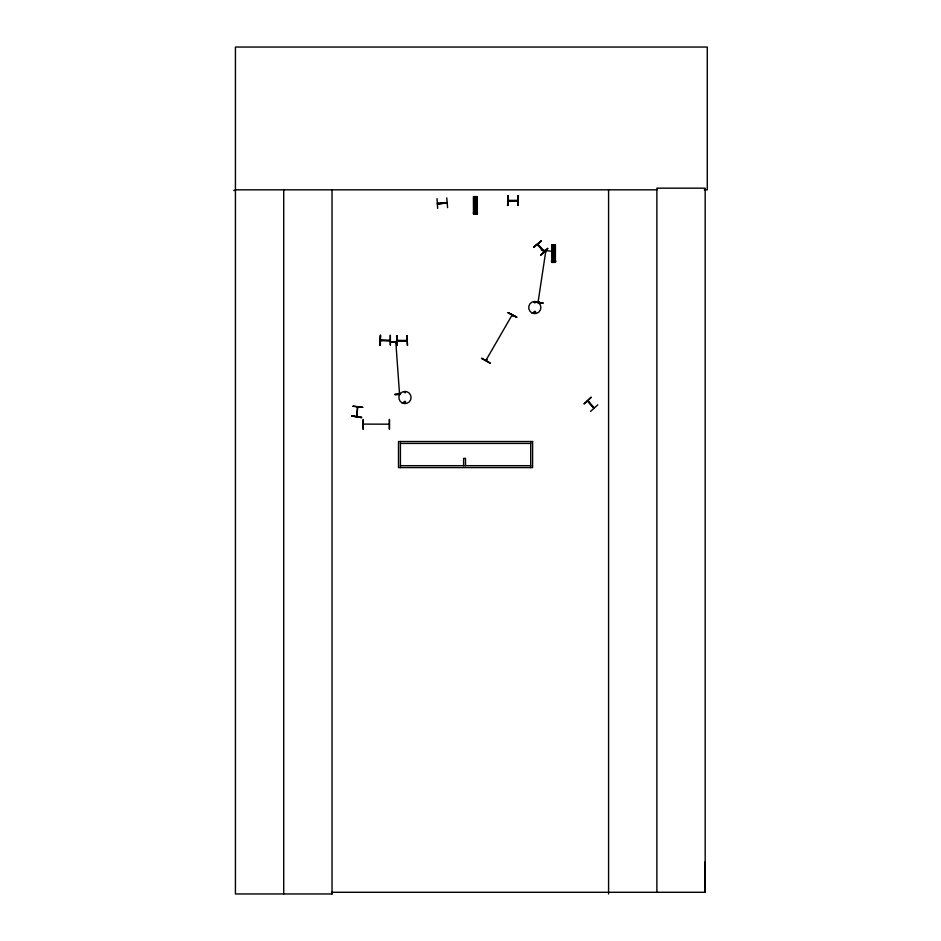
<?xml version="1.0" encoding="UTF-8"?>
<svg xmlns="http://www.w3.org/2000/svg" width="941" height="941" viewBox="0 0 941 941"><rect width="100%" height="100%" fill="white"/><g stroke="black" fill="none" stroke-linecap="round" stroke-linejoin="round"><path stroke-width="1.41" d="M332.02 189.823L332.02 893.95L332.032 892.291L705.174 892.291L705.244 861.674M538.452 302.284L538.593 301.261L537.981 302.037M511.563 315.976L512.422 315.259L511.857 316.152M396.267 342.889L395.761 342.077M399.372 393.185L399.925 393.997M352.993 406.277L362.708 407.359M356.592 416.51L357.627 406.818L356.98 416.428M399.419 393.173L399.537 394.056L395.808 341.971L395.879 342.853M399.913 393.82L399.854 393.15M404.465 392.315L405.442 392.715L404.559 392.209M404.677 392.456L404.736 392.385M404.136 401.866C405.947 405.524 405.877 398.655 404.136 402.313M534.276 302.332L535.253 302.731L534.37 302.226M534.488 302.461L534.606 302.649M534.147 311.93C535.5 314.517 535.405 309.707 534.229 312.259M535.676 312.106C532.971 315.164 534.806 308.554 535.547 312.541M541.216 249.847L550.885 251.223M545.886 250.529L545.662 251.529M538.475 302.108L538.57 301.438M546.192 251.459L545.827 250.647M546.062 251.647L546.262 250.612M538.076 302.155L545.862 250.624M537.534 244.425L543.945 251.694M485.944 360.344L486.756 359.803M486.379 360.368L486.426 359.497L486.297 360.521M587.643 401.042L593.83 408.065M588.513 401.442L587.513 400.984M593.265 407.429L594.194 407.841L588.007 400.713M404.418 401.936C407.477 401.678 402.63 403.042 405.395 401.678M437.412 203.691L438.471 203.268M446.105 202.609L447.151 202.938L437.624 203.726M380.517 340.066L381.399 340.501M397.149 340.43L398.231 340.43M508.093 200.374L517.856 200.374M481.569 358.486L490.085 363.285M486.285 360.427L486.744 359.709M511.61 315.894L512.104 315.035L485.991 360.262M516.762 317.07L508.011 312.683L516.738 317.105M446.999 202.574L437.589 203.291M447.034 202.985L437.377 203.856L447.128 202.985M380.611 340.066L390.209 340.618M389.303 340.066L390.08 340.007M517.726 200.751L508.058 200.715M406.712 340.865L397.278 340.807M533.594 247.095L541.251 241.002L533.571 247.06M533.841 247.365L541.216 240.955M547.803 248.436L540.746 255.199M540.722 255.164L547.721 248.33M591.007 397.137L584.008 403.971L591.289 397.467M590.56 411.405L597.794 404.842M363.344 424.109L389.339 424.179M517.656 200.821L508.058 200.821M397.349 340.383L406.924 340.43M406.041 340.383L406.841 340.877M553.767 261.516L553.367 262.151M437.024 198.657L437.647 208.408M446.763 197.892L447.587 207.632M394.844 394.444L400.407 393.985L394.844 394.561L399.055 394.632M537.782 244.201L544.18 251.318M543.816 251.6L537.358 244.389M389.386 419.498L389.421 429.261L389.456 419.486M363.261 429.261L363.226 419.498L363.191 429.261M233.721 190.411L235.426 190.4M235.426 189.823L656.877 189.823M704.338 189.823L707.279 189.823L707.279 47.05L235.426 47.05L235.426 893.95L332.091 893.95L332.091 892.291M473.558 196.634L477.334 196.622L477.31 214.277L473.558 214.289L473.558 196.634L473.641 214.289M473.817 198.433L477.075 198.433M473.817 199.621L477.075 199.621M473.817 201.409L477.075 201.409M473.805 203.009L477.075 203.009M473.805 204.797L477.075 204.797M473.817 212.478L477.075 212.478M473.276 212.984L477.616 212.984M555.202 244.742L551.685 244.742L551.767 262.386M551.944 246.53L555.202 246.53M551.944 247.73L555.202 247.73M551.944 249.518L555.202 249.518M551.944 251.106L555.202 251.106M551.944 252.894L555.202 252.894M551.944 260.586L555.202 260.586M551.402 261.092L555.743 261.092M551.402 261.222L555.743 261.222M551.944 262.374L555.461 262.374M551.685 262.386L552.837 262.386L552.837 244.742M390.292 335.349L390.292 345.112M396.608 335.714L397.149 345.488L396.655 335.714M406.924 335.714L407.465 345.488L407.053 335.714M380.517 340.407L390.315 340.513M380.482 340.618L390.315 340.618M397.114 340.877L406.947 340.877M400.407 443.423L530.7 443.423M400.407 465.677L530.7 465.677M353.016 406.136L362.72 407.3M351.899 416.051L361.603 417.204M535.723 301.92L543.063 302.978L537.452 302.72M536.135 302.12L543.051 303.049M508.069 312.588L516.562 317.423M481.78 358.133L490.273 362.967M587.443 400.901L593.947 408.276M705.174 892.291L705.174 188.165L656.877 188.165L656.877 892.291M608.58 189.823L608.58 893.95M555.378 262.374L555.437 244.719L554.308 244.719L554.308 262.374M555.202 244.719L555.202 262.374M555.025 244.719L554.943 262.374M554.825 244.719L554.743 262.374M554.602 244.719L554.531 262.374M554.39 244.719L554.39 262.374M552.614 262.386L552.579 244.742L552.402 262.386M552.343 244.742L552.202 262.386M552.12 244.742L552.12 262.386M551.908 244.742L551.944 262.386M530.7 441.517L530.7 467.583M517.926 195.657L517.997 205.432M508.022 195.657L508.069 205.432M477.099 196.622L477.252 214.277M477.04 196.622L477.075 214.277M476.816 196.622L476.816 214.277M476.616 196.622L476.675 214.277M476.405 196.622L476.44 214.277M476.181 196.622L476.264 214.277M475.946 214.277L474.946 214.277M474.629 196.634L474.687 214.289M474.452 196.634L474.417 214.289M474.193 196.634L474.276 214.289M474.076 196.634L474.064 214.289M473.817 196.634L473.817 214.289M465.501 465.677L465.501 458.385L463.607 458.385L463.607 465.677M400.407 441.517L400.407 467.583M397.078 335.714L397.008 345.488M390.35 335.349L390.421 345.112M380.376 335.349L380.376 345.112M283.723 189.823L283.723 893.95M351.91 415.981L361.556 417.616L351.91 415.981M474.746 203.715C475.628 206.479 476.887 201.762 474.746 203.715M552.873 251.812C553.755 254.576 555.014 249.859 552.873 251.812M400.795 340.936L391.091 342.23L400.795 340.936M508.093 195.657L507.587 205.432L508.093 195.657M518.397 195.657L517.856 205.432L518.397 195.657M380.517 335.349L379.976 345.112L380.517 335.349M532.594 441.517L398.502 441.517L398.502 467.583L532.594 467.583L532.594 441.517M401.925 402.807A6.105 6.105 0 0 0 411.088 397.525A6.105 6.105 0 0 0 401.925 392.232A6.105 6.105 0 0 0 401.925 402.807M531.747 312.812A6.093 6.093 0 0 0 540.887 307.542A6.093 6.093 0 0 0 531.747 302.261A6.093 6.093 0 0 0 531.747 312.812"/></g></svg>
